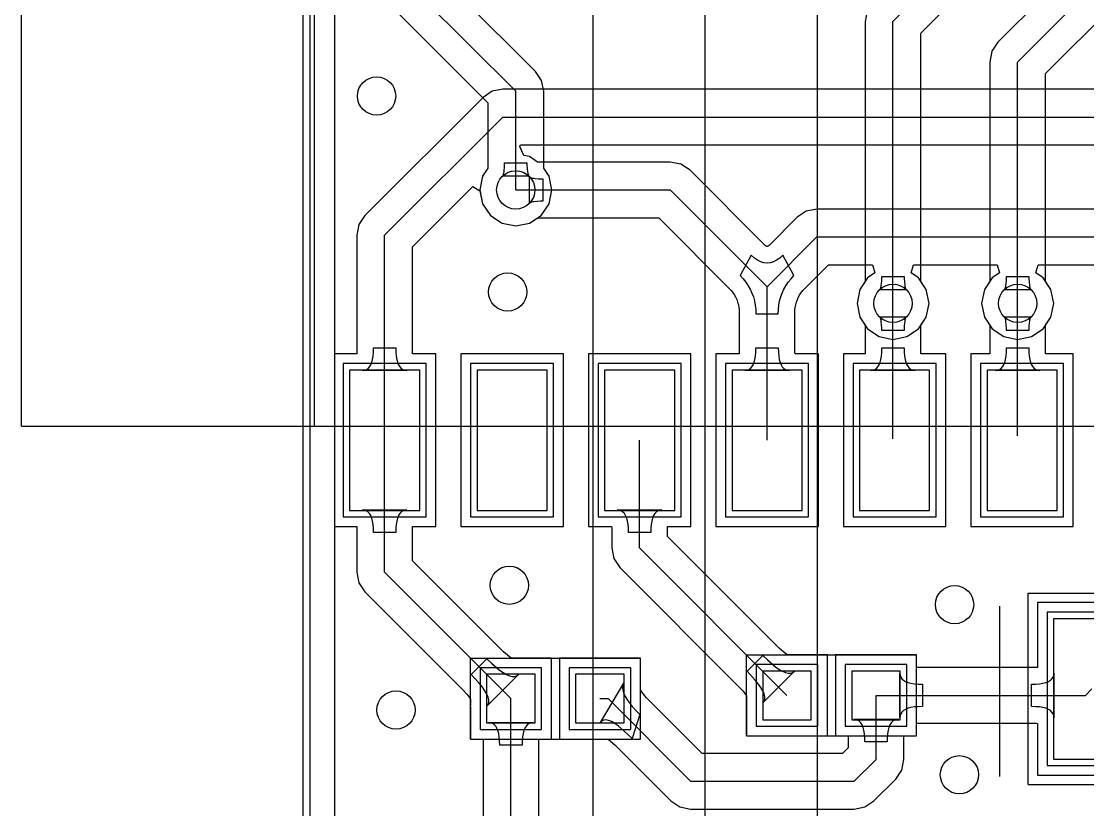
# Model space of a CAD drawing. Header units: millimetres. Extents: x 73 to 121, y 30 to 140.
# Drawn here: x 72.71 to 89.44, y 71.23 to 83.59 of the extents above; entities that cross this region are included whole.
import ezdxf

# ---------------------------------------------------------------- set-up
doc = ezdxf.new("R2010")
doc.units = ezdxf.units.MM
for name, color, linetype in [('BottomLayer', 5, 'Continuous'), ('BottomOverlay', 54, 'Continuous'), ('KeepOutLayer', 6, 'Continuous'), ('MultiLayer', 9, 'Continuous'), ('TopLayer', 1, 'Continuous'), ('TopOverlay', 2, 'Continuous'), ('TopPaste', 8, 'Continuous'), ('TopSolder', 216, 'Continuous')]:
    doc.layers.add(name, color=color, linetype=linetype)

# ---------------------------------------------------------------- blocks, each defined once
blk = doc.blocks.new('C3528_1')
at = {"layer": 'TopLayer'}
for p, q in [((-1.9, 1.1), (-1.9, -1.1)), ((-0.7, 1.1), (-1.9, 1.1)), ((-0.7, -1.1), (-0.7, 1.1)), ((0.7, 1.1), (0.7, -1.1)), ((1.9, 1.1), (0.7, 1.1)), ((1.9, -1.1), (1.9, 1.1)), ((-1.9, -1.1), (-0.7, -1.1)), ((0.7, -1.1), (1.9, -1.1))]:
    blk.add_line(p, q, dxfattribs=at)
at = {"layer": 'TopOverlay'}
for p, q in [((-2.3, 0), (-2.3, 1.5)), ((-2.3, 1.5), (2.3, 1.5)), ((2.3, -1.5), (2.3, 1.5)), ((-2.743, -1.372), (-2.743, 1.295)), ((-2.3, -1.5), (-2.3, 0)), ((-2.3, -1.5), (2.3, -1.5))]:
    blk.add_line(p, q, dxfattribs=at)
at = {"layer": 'TopPaste'}
for p, q in [((-1.9, 1.1), (-1.9, -1.1)), ((-0.7, 1.1), (-1.9, 1.1)), ((-0.7, -1.1), (-0.7, 1.1)), ((0.7, 1.1), (0.7, -1.1)), ((1.9, 1.1), (0.7, 1.1)), ((1.9, -1.1), (1.9, 1.1)), ((-1.9, -1.1), (-0.7, -1.1)), ((0.7, -1.1), (1.9, -1.1))]:
    blk.add_line(p, q, dxfattribs=at)
at = {"layer": 'TopSolder'}
for p, q in [((-2.002, 1.202), (-2.002, -1.202)), ((-0.598, 1.202), (-2.002, 1.202)), ((-0.598, -1.202), (-0.598, 1.202)), ((0.598, 1.202), (0.598, -1.202)), ((2.002, 1.202), (0.598, 1.202)), ((2.002, -1.202), (2.002, 1.202)), ((-2.002, -1.202), (-0.598, -1.202)), ((0.598, -1.202), (2.002, -1.202))]:
    blk.add_line(p, q, dxfattribs=at)
blk = doc.blocks.new('R0603_38')
at = {"layer": 'TopLayer'}
for p, q in [((-1.079, 0.381), (-1.079, -0.381)), ((-0.317, 0.381), (-1.079, 0.381)), ((-0.317, -0.381), (-0.317, 0.381)), ((0.317, 0.381), (0.317, -0.381)), ((1.079, 0.381), (0.317, 0.381)), ((1.079, -0.381), (1.079, 0.381)), ((-1.079, -0.381), (-0.317, -0.381)), ((0.317, -0.381), (1.079, -0.381))]:
    blk.add_line(p, q, dxfattribs=at)
at = {"layer": 'TopOverlay'}
for p, q in [((1.333, 0.635), (-1.333, 0.635)), ((-1.333, 0.635), (-1.333, -0.635)), ((1.333, 0.635), (1.333, -0.635)), ((1.333, -0.635), (-1.333, -0.635))]:
    blk.add_line(p, q, dxfattribs=at)
at = {"layer": 'TopPaste'}
for p, q in [((-1.079, 0.381), (-1.079, -0.381)), ((-0.317, 0.381), (-1.079, 0.381)), ((-0.317, -0.381), (-0.317, 0.381)), ((0.317, 0.381), (0.317, -0.381)), ((1.079, 0.381), (0.317, 0.381)), ((1.079, -0.381), (1.079, 0.381)), ((-1.079, -0.381), (-0.317, -0.381)), ((0.317, -0.381), (1.079, -0.381))]:
    blk.add_line(p, q, dxfattribs=at)
at = {"layer": 'TopSolder'}
for p, q in [((-1.181, 0.483), (-1.181, -0.483)), ((-0.216, 0.483), (-1.181, 0.483)), ((-0.216, -0.483), (-0.216, 0.483)), ((0.216, 0.483), (0.216, -0.483)), ((1.181, 0.483), (0.216, 0.483)), ((1.181, -0.483), (1.181, 0.483)), ((-1.181, -0.483), (-0.216, -0.483)), ((0.216, -0.483), (1.181, -0.483))]:
    blk.add_line(p, q, dxfattribs=at)
blk = doc.blocks.new('R0603_40')
at = {"layer": 'TopLayer'}
for p, q in [((-1.079, 0.381), (-1.079, -0.381)), ((-0.317, 0.381), (-1.079, 0.381)), ((-0.317, -0.381), (-0.317, 0.381)), ((0.317, 0.381), (0.317, -0.381)), ((1.079, 0.381), (0.317, 0.381)), ((1.079, -0.381), (1.079, 0.381)), ((-1.079, -0.381), (-0.317, -0.381)), ((0.317, -0.381), (1.079, -0.381))]:
    blk.add_line(p, q, dxfattribs=at)
at = {"layer": 'TopOverlay'}
for p, q in [((1.333, 0.635), (-1.333, 0.635)), ((-1.333, 0.635), (-1.333, -0.635)), ((1.333, 0.635), (1.333, -0.635)), ((1.333, -0.635), (-1.333, -0.635))]:
    blk.add_line(p, q, dxfattribs=at)
at = {"layer": 'TopPaste'}
for p, q in [((-1.079, 0.381), (-1.079, -0.381)), ((-0.317, 0.381), (-1.079, 0.381)), ((-0.317, -0.381), (-0.317, 0.381)), ((0.317, 0.381), (0.317, -0.381)), ((1.079, 0.381), (0.317, 0.381)), ((1.079, -0.381), (1.079, 0.381)), ((-1.079, -0.381), (-0.317, -0.381)), ((0.317, -0.381), (1.079, -0.381))]:
    blk.add_line(p, q, dxfattribs=at)
at = {"layer": 'TopSolder'}
for p, q in [((-1.181, 0.483), (-1.181, -0.483)), ((-0.216, 0.483), (-1.181, 0.483)), ((-0.216, -0.483), (-0.216, 0.483)), ((0.216, 0.483), (0.216, -0.483)), ((1.181, 0.483), (0.216, 0.483)), ((1.181, -0.483), (1.181, 0.483)), ((-1.181, -0.483), (-0.216, -0.483)), ((0.216, -0.483), (1.181, -0.483))]:
    blk.add_line(p, q, dxfattribs=at)
blk = doc.blocks.new('ESP_07_57')
at = {"layer": 'TopLayer'}
for p, q in [((-15.122, -0.502), (-17.322, -0.502)), ((-17.322, -0.502), (-17.322, -1.602)), ((-15.122, -1.602), (-15.122, -0.502)), ((-17.322, -1.602), (-15.122, -1.602)), ((-15.122, -2.502), (-17.322, -2.502)), ((-17.322, -2.502), (-17.322, -3.602)), ((-15.122, -3.602), (-15.122, -2.502)), ((-17.322, -3.602), (-15.122, -3.602)), ((-15.122, -4.502), (-17.322, -4.502)), ((-17.322, -4.502), (-17.322, -5.602)), ((-15.122, -5.602), (-15.122, -4.502)), ((-17.322, -5.602), (-15.122, -5.602)), ((-15.122, -6.502), (-17.322, -6.502)), ((-17.322, -6.502), (-17.322, -7.602)), ((-15.122, -7.602), (-15.122, -6.502)), ((-17.322, -7.602), (-15.122, -7.602)), ((-15.122, -8.502), (-17.322, -8.502)), ((-17.322, -8.502), (-17.322, -9.602)), ((-15.122, -9.602), (-15.122, -8.502)), ((-17.322, -9.602), (-15.122, -9.602)), ((-15.122, -10.502), (-17.322, -10.502)), ((-17.322, -10.502), (-17.322, -11.602)), ((-15.122, -11.602), (-15.122, -10.502)), ((-17.322, -11.602), (-15.122, -11.602))]:
    blk.add_line(p, q, dxfattribs=at)
at = {"layer": 'TopOverlay'}
for p, q in [((-16.003, 4.648), (-16.003, -16.552)), ((-16.003, 4.648), (-0.003, 4.648)), ((-16.003, 0.048), (-0.003, 0.048))]:
    blk.add_line(p, q, dxfattribs=at)
at = {"layer": 'TopPaste'}
for p, q in [((-15.122, -0.502), (-17.322, -0.502)), ((-17.322, -0.502), (-17.322, -1.602)), ((-15.122, -1.602), (-15.122, -0.502)), ((-17.322, -1.602), (-15.122, -1.602)), ((-15.122, -2.502), (-17.322, -2.502)), ((-17.322, -2.502), (-17.322, -3.602)), ((-15.122, -3.602), (-15.122, -2.502)), ((-17.322, -3.602), (-15.122, -3.602)), ((-15.122, -4.502), (-17.322, -4.502)), ((-17.322, -4.502), (-17.322, -5.602)), ((-15.122, -5.602), (-15.122, -4.502)), ((-17.322, -5.602), (-15.122, -5.602)), ((-15.122, -6.502), (-17.322, -6.502)), ((-17.322, -6.502), (-17.322, -7.602)), ((-15.122, -7.602), (-15.122, -6.502)), ((-17.322, -7.602), (-15.122, -7.602)), ((-15.122, -8.502), (-17.322, -8.502)), ((-17.322, -8.502), (-17.322, -9.602)), ((-15.122, -9.602), (-15.122, -8.502)), ((-17.322, -9.602), (-15.122, -9.602)), ((-15.122, -10.502), (-17.322, -10.502)), ((-17.322, -10.502), (-17.322, -11.602)), ((-15.122, -11.602), (-15.122, -10.502)), ((-17.322, -11.602), (-15.122, -11.602))]:
    blk.add_line(p, q, dxfattribs=at)
at = {"layer": 'TopSolder'}
for p, q in [((-15.02, -0.4), (-17.423, -0.4)), ((-17.423, -0.4), (-17.423, -1.703)), ((-15.02, -1.703), (-15.02, -0.4)), ((-17.423, -1.703), (-15.02, -1.703)), ((-15.02, -2.4), (-17.423, -2.4)), ((-17.423, -2.4), (-17.423, -3.703)), ((-15.02, -3.703), (-15.02, -2.4)), ((-17.423, -3.703), (-15.02, -3.703)), ((-15.02, -4.4), (-17.423, -4.4)), ((-17.423, -4.4), (-17.423, -5.703)), ((-15.02, -5.703), (-15.02, -4.4)), ((-17.423, -5.703), (-15.02, -5.703)), ((-15.02, -6.4), (-17.423, -6.4)), ((-17.423, -6.4), (-17.423, -7.703)), ((-15.02, -7.703), (-15.02, -6.4)), ((-17.423, -7.703), (-15.02, -7.703)), ((-15.02, -8.4), (-17.423, -8.4)), ((-17.423, -8.4), (-17.423, -9.703)), ((-15.02, -9.703), (-15.02, -8.4)), ((-17.423, -9.703), (-15.02, -9.703)), ((-15.02, -10.4), (-17.423, -10.4)), ((-17.423, -10.4), (-17.423, -11.703)), ((-15.02, -11.703), (-15.02, -10.4)), ((-17.423, -11.703), (-15.02, -11.703))]:
    blk.add_line(p, q, dxfattribs=at)
blk = doc.blocks.new('18650____________B_71')
at = {"layer": 'BottomOverlay'}
blk.add_line((76.531, 2.01), (-0.469, 2.01), dxfattribs=at)

msp = doc.modelspace()

# ---------------------------------------------------------------- linework, layer by layer
at = {"layer": 'BottomLayer'}
for p, q in [((77.63, 30.335), (77.63, 136.308)), ((86.385, 83.591), (103.734, 100.94)), ((86.823, 83.41), (103.915, 100.502)), ((104.085, 99.318), (88.032, 83.266)), ((88.341, 82.956), (104.394, 99.009)), ((88.779, 82.775), (104.575, 98.572)), ((80.776, 82.808), (78.796, 84.789)), ((83.439, 59.639), (83.439, 84.658)), ((85.201, 59.639), (85.201, 84.658)), ((78.359, 84.607), (80.467, 82.499)), ((78.05, 84.298), (80.03, 82.318)), ((81.677, 83.928), (81.677, 60.369)), ((85.981, 83.759), (85.948, 83.591)), ((85.948, 83.591), (85.948, 79.516)), ((86.385, 79.172), (86.385, 83.591)), ((86.823, 79.533), (86.823, 83.41)), ((88.032, 83.266), (87.937, 83.124)), ((87.937, 83.124), (87.904, 82.956)), ((87.904, 82.956), (87.904, 79.516)), ((88.341, 79.172), (88.341, 82.956)), ((80.871, 82.667), (80.776, 82.808)), ((80.905, 82.499), (80.871, 82.667)), ((88.779, 79.533), (88.779, 82.775)), ((80.467, 80.95), (80.467, 82.499)), ((80.905, 81.311), (80.905, 82.499)), ((80.03, 82.318), (80.03, 81.294)), ((80.287, 81.256), (80.291, 81.309)), ((80.291, 81.309), (80.292, 81.373)), ((80.292, 81.373), (80.642, 81.373)), ((80.642, 81.373), (80.643, 81.34)), ((80.643, 81.34), (80.651, 81.234)), ((80.906, 81.29), (80.905, 81.311)), ((79.945, 81.166), (79.902, 80.95)), ((80.03, 81.292), (79.945, 81.166)), ((80.03, 81.294), (80.03, 81.292)), ((80.257, 81.164), (80.264, 81.172)), ((80.677, 81.164), (80.257, 81.164)), ((80.264, 81.172), (80.27, 81.183)), ((80.27, 81.183), (80.275, 81.197)), ((80.275, 81.197), (80.28, 81.214)), ((80.28, 81.214), (80.283, 81.234)), ((80.283, 81.234), (80.287, 81.256)), ((80.651, 81.234), (80.655, 81.214)), ((80.655, 81.214), (80.659, 81.197)), ((80.659, 81.197), (80.665, 81.183)), ((80.665, 81.183), (80.671, 81.172)), ((80.671, 81.172), (80.677, 81.164)), ((80.989, 81.166), (80.906, 81.29)), ((81.032, 80.95), (80.989, 81.166)), ((79.902, 80.95), (79.945, 80.734)), ((80.989, 80.734), (81.032, 80.95)), ((79.945, 80.734), (80.068, 80.55)), ((80.867, 80.55), (80.989, 80.734)), ((80.068, 80.55), (80.251, 80.428)), ((80.683, 80.428), (80.867, 80.55)), ((80.251, 80.428), (80.467, 80.385)), ((80.467, 80.385), (80.683, 80.428)), ((85.948, 79.514), (85.864, 79.388)), ((85.948, 79.516), (85.948, 79.514)), ((86.202, 79.456), (86.205, 79.478)), ((86.205, 79.478), (86.209, 79.531)), ((86.209, 79.531), (86.21, 79.595)), ((86.21, 79.595), (86.56, 79.595)), ((86.56, 79.595), (86.561, 79.562)), ((86.561, 79.562), (86.569, 79.456)), ((86.824, 79.512), (86.823, 79.533)), ((86.907, 79.388), (86.824, 79.512)), ((87.904, 79.514), (87.819, 79.388)), ((87.904, 79.516), (87.904, 79.514)), ((88.157, 79.456), (88.161, 79.478)), ((88.161, 79.478), (88.165, 79.531)), ((88.165, 79.531), (88.166, 79.595)), ((88.166, 79.595), (88.516, 79.595)), ((88.516, 79.595), (88.517, 79.562)), ((88.517, 79.562), (88.525, 79.456)), ((88.78, 79.512), (88.779, 79.533)), ((88.863, 79.388), (88.78, 79.512)), ((85.864, 79.388), (85.821, 79.172)), ((86.175, 79.386), (86.182, 79.394)), ((86.595, 79.386), (86.175, 79.386)), ((86.182, 79.394), (86.188, 79.405)), ((86.188, 79.405), (86.193, 79.419)), ((86.193, 79.419), (86.198, 79.436)), ((86.198, 79.436), (86.202, 79.456)), ((86.569, 79.456), (86.573, 79.436)), ((86.573, 79.436), (86.578, 79.419)), ((86.578, 79.419), (86.583, 79.405)), ((86.583, 79.405), (86.589, 79.394)), ((86.589, 79.394), (86.595, 79.386)), ((86.95, 79.172), (86.907, 79.388)), ((87.819, 79.388), (87.776, 79.172)), ((88.131, 79.386), (88.138, 79.394)), ((88.551, 79.386), (88.131, 79.386)), ((88.138, 79.394), (88.144, 79.405)), ((88.144, 79.405), (88.149, 79.419)), ((88.149, 79.419), (88.154, 79.436)), ((88.154, 79.436), (88.157, 79.456)), ((88.525, 79.456), (88.529, 79.436)), ((88.529, 79.436), (88.533, 79.419)), ((88.533, 79.419), (88.539, 79.405)), ((88.539, 79.405), (88.545, 79.394)), ((88.545, 79.394), (88.551, 79.386)), ((88.906, 79.172), (88.863, 79.388)), ((85.821, 79.172), (85.864, 78.956)), ((86.907, 78.956), (86.95, 79.172)), ((87.776, 79.172), (87.819, 78.956)), ((88.863, 78.956), (88.906, 79.172)), ((85.864, 78.956), (85.986, 78.772)), ((86.785, 78.772), (86.907, 78.956)), ((87.819, 78.956), (87.942, 78.772)), ((88.741, 78.772), (88.863, 78.956)), ((85.986, 78.772), (86.169, 78.65)), ((86.169, 78.65), (86.385, 78.607)), ((86.385, 78.607), (86.602, 78.65)), ((86.602, 78.65), (86.785, 78.772)), ((87.942, 78.772), (88.125, 78.65)), ((88.125, 78.65), (88.341, 78.607)), ((88.341, 78.607), (88.557, 78.65)), ((88.557, 78.65), (88.741, 78.772))]:
    msp.add_line(p, q, dxfattribs=at)
for centre in [(78.283, 82.423), (80.467, 80.95), (80.34, 79.35), (86.385, 79.172), (88.341, 79.172), (80.366, 74.752), (87.351, 74.447), (78.588, 72.796), (87.427, 71.78)]:
    msp.add_circle(centre, 0.3, dxfattribs=at)
at = {"layer": 'KeepOutLayer'}
msp.add_line((77.241, 29.947), (77.241, 137.437), dxfattribs=at)
at = {"layer": 'MultiLayer'}
for centre in [(78.283, 82.423), (80.467, 80.95), (80.34, 79.35), (86.385, 79.172), (88.341, 79.172), (80.366, 74.752), (87.351, 74.447), (78.588, 72.796), (87.427, 71.78)]:
    msp.add_circle(centre, 0.3, dxfattribs=at)
at = {"layer": 'TopLayer'}
for p, q in [((77.63, 78.38), (77.63, 92.067)), ((80.097, 82.497), (79.955, 82.402)), ((80.264, 82.53), (80.097, 82.497)), ((94.838, 82.53), (80.264, 82.53)), ((79.955, 82.402), (78.101, 80.548)), ((78.41, 80.239), (80.264, 82.093)), ((80.264, 82.093), (95.491, 82.093)), ((80.529, 81.632), (80.543, 81.655)), ((80.543, 81.655), (94.838, 81.655)), ((80.595, 81.489), (80.529, 81.632)), ((80.683, 81.472), (80.595, 81.489)), ((80.81, 81.387), (80.683, 81.472)), ((80.811, 81.387), (80.81, 81.387)), ((82.891, 81.387), (80.811, 81.387)), ((83.059, 81.354), (82.891, 81.387)), ((83.201, 81.259), (83.059, 81.354)), ((80.681, 80.74), (80.681, 81.16)), ((80.681, 81.16), (80.69, 81.153)), ((80.69, 81.153), (80.701, 81.147)), ((80.701, 81.147), (80.715, 81.142)), ((80.715, 81.142), (80.731, 81.137)), ((84.379, 80.081), (83.201, 81.259)), ((78.847, 80.057), (79.793, 81.004)), ((79.793, 81.004), (79.905, 80.936)), ((80.731, 81.137), (80.751, 81.134)), ((80.751, 81.134), (80.773, 81.13)), ((80.773, 81.13), (80.826, 81.126)), ((80.826, 81.126), (80.891, 81.125)), ((80.891, 81.125), (80.891, 80.775)), ((79.905, 80.936), (79.945, 80.734)), ((80.467, 80.95), (82.891, 80.95)), ((82.891, 80.95), (84.41, 79.431)), ((79.945, 80.734), (80.068, 80.55)), ((80.69, 80.746), (80.681, 80.74)), ((80.701, 80.752), (80.69, 80.746)), ((80.715, 80.758), (80.701, 80.752)), ((80.731, 80.762), (80.715, 80.758)), ((80.751, 80.766), (80.731, 80.762)), ((80.857, 80.774), (80.751, 80.766)), ((80.891, 80.775), (80.857, 80.774)), ((85.192, 80.651), (85.024, 80.617)), ((94.838, 80.651), (85.192, 80.651)), ((78.101, 80.548), (78.006, 80.406)), ((80.068, 80.55), (80.251, 80.428)), ((80.683, 80.428), (80.807, 80.511)), ((80.807, 80.511), (80.829, 80.512)), ((80.829, 80.512), (82.71, 80.512)), ((82.71, 80.512), (83.846, 79.376)), ((84.882, 80.522), (84.441, 80.081)), ((85.024, 80.617), (84.882, 80.522)), ((78.006, 80.406), (77.972, 80.239)), ((80.251, 80.428), (80.467, 80.385)), ((80.467, 80.385), (80.683, 80.428)), ((77.972, 80.239), (77.972, 78.398)), ((78.41, 77.026), (78.41, 80.239)), ((84.41, 79.431), (85.192, 80.213)), ((85.192, 80.213), (95.491, 80.213)), ((78.847, 78.398), (78.847, 80.057)), ((84.394, 80.07), (84.379, 80.081)), ((84.407, 80.064), (84.394, 80.07)), ((84.41, 80.063), (84.407, 80.064)), ((84.413, 80.064), (84.41, 80.063)), ((84.425, 80.07), (84.413, 80.064)), ((84.441, 80.081), (84.425, 80.07)), ((84.162, 79.926), (83.987, 79.606)), ((84.212, 79.882), (84.162, 79.926)), ((84.261, 79.847), (84.212, 79.882)), ((84.311, 79.822), (84.261, 79.847)), ((84.36, 79.808), (84.311, 79.822)), ((84.41, 79.803), (84.36, 79.808)), ((84.459, 79.808), (84.41, 79.803)), ((84.509, 79.822), (84.459, 79.808)), ((84.558, 79.847), (84.509, 79.822)), ((84.608, 79.882), (84.558, 79.847)), ((84.657, 79.926), (84.608, 79.882)), ((84.832, 79.606), (84.657, 79.926)), ((84.973, 79.376), (85.373, 79.776)), ((85.373, 79.776), (86.064, 79.776)), ((86.102, 79.649), (85.986, 79.571)), ((86.064, 79.776), (86.102, 79.649)), ((86.669, 79.649), (86.707, 79.776)), ((86.785, 79.571), (86.669, 79.649)), ((86.707, 79.776), (88.019, 79.776)), ((88.058, 79.649), (87.942, 79.571)), ((88.019, 79.776), (88.058, 79.649)), ((88.624, 79.649), (88.663, 79.776)), ((88.741, 79.571), (88.624, 79.649)), ((88.663, 79.776), (90.077, 79.776)), ((83.987, 79.606), (84.034, 79.556)), ((84.034, 79.556), (84.076, 79.503)), ((84.076, 79.503), (84.114, 79.449)), ((84.706, 79.449), (84.743, 79.503)), ((84.743, 79.503), (84.785, 79.556)), ((84.785, 79.556), (84.832, 79.606)), ((85.986, 79.571), (85.864, 79.388)), ((86.907, 79.388), (86.785, 79.571)), ((87.942, 79.571), (87.819, 79.388)), ((88.863, 79.388), (88.741, 79.571)), ((83.846, 79.376), (83.868, 79.349)), ((83.868, 79.349), (83.893, 79.312)), ((83.893, 79.312), (83.915, 79.273)), ((84.114, 79.449), (84.146, 79.392)), ((84.146, 79.392), (84.173, 79.333)), ((84.173, 79.333), (84.195, 79.273)), ((84.41, 77.026), (84.41, 79.431)), ((84.624, 79.273), (84.647, 79.333)), ((84.647, 79.333), (84.674, 79.392)), ((84.674, 79.392), (84.706, 79.449)), ((84.904, 79.273), (84.926, 79.312)), ((84.926, 79.312), (84.952, 79.349)), ((84.952, 79.349), (84.973, 79.376)), ((85.864, 79.388), (85.821, 79.172)), ((86.95, 79.172), (86.907, 79.388)), ((87.819, 79.388), (87.776, 79.172)), ((88.906, 79.172), (88.863, 79.388)), ((83.915, 79.273), (83.933, 79.234)), ((83.933, 79.234), (83.948, 79.193)), ((83.948, 79.193), (83.96, 79.151)), ((83.96, 79.151), (83.969, 79.106)), ((84.195, 79.273), (84.213, 79.21)), ((84.213, 79.21), (84.225, 79.145)), ((84.225, 79.145), (84.232, 79.078)), ((84.587, 79.078), (84.595, 79.145)), ((84.595, 79.145), (84.607, 79.21)), ((84.607, 79.21), (84.624, 79.273)), ((84.851, 79.106), (84.86, 79.151)), ((84.86, 79.151), (84.871, 79.193)), ((84.871, 79.193), (84.886, 79.234)), ((84.886, 79.234), (84.904, 79.273)), ((85.821, 79.172), (85.864, 78.956)), ((86.385, 77.05), (86.385, 79.172)), ((86.907, 78.956), (86.95, 79.172)), ((87.776, 79.172), (87.819, 78.956)), ((88.341, 77.095), (88.341, 79.172)), ((88.863, 78.956), (88.906, 79.172)), ((83.969, 79.106), (83.972, 79.072)), ((83.972, 79.072), (83.972, 78.398)), ((84.232, 79.078), (84.235, 79.009)), ((84.235, 79.009), (84.585, 79.009)), ((84.585, 79.009), (84.587, 79.078)), ((84.847, 79.072), (84.851, 79.106)), ((84.847, 78.398), (84.847, 79.072)), ((85.864, 78.956), (85.946, 78.832)), ((85.946, 78.832), (85.948, 78.81)), ((85.948, 78.81), (85.948, 78.398)), ((86.182, 78.949), (86.175, 78.958)), ((86.175, 78.958), (86.595, 78.958)), ((86.188, 78.938), (86.182, 78.949)), ((86.193, 78.924), (86.188, 78.938)), ((86.198, 78.908), (86.193, 78.924)), ((86.202, 78.888), (86.198, 78.908)), ((86.21, 78.782), (86.202, 78.888)), ((86.562, 78.813), (86.56, 78.748)), ((86.566, 78.866), (86.562, 78.813)), ((86.569, 78.888), (86.566, 78.866)), ((86.573, 78.908), (86.569, 78.888)), ((86.578, 78.924), (86.573, 78.908)), ((86.583, 78.938), (86.578, 78.924)), ((86.589, 78.949), (86.583, 78.938)), ((86.595, 78.958), (86.589, 78.949)), ((86.823, 78.829), (86.907, 78.956)), ((86.823, 78.828), (86.823, 78.829)), ((86.823, 78.398), (86.823, 78.828)), ((87.819, 78.956), (87.902, 78.832)), ((87.902, 78.832), (87.904, 78.81)), ((87.904, 78.81), (87.904, 78.398)), ((88.138, 78.949), (88.131, 78.958)), ((88.131, 78.958), (88.551, 78.958)), ((88.144, 78.938), (88.138, 78.949)), ((88.149, 78.924), (88.144, 78.938)), ((88.154, 78.908), (88.149, 78.924)), ((88.157, 78.888), (88.154, 78.908)), ((88.166, 78.782), (88.157, 78.888)), ((88.518, 78.813), (88.516, 78.748)), ((88.522, 78.866), (88.518, 78.813)), ((88.525, 78.888), (88.522, 78.866)), ((88.529, 78.908), (88.525, 78.888)), ((88.533, 78.924), (88.529, 78.908)), ((88.539, 78.938), (88.533, 78.924)), ((88.545, 78.949), (88.539, 78.938)), ((88.551, 78.958), (88.545, 78.949)), ((88.779, 78.829), (88.863, 78.956)), ((88.779, 78.828), (88.779, 78.829)), ((88.779, 78.398), (88.779, 78.828)), ((86.21, 78.748), (86.21, 78.782)), ((86.56, 78.748), (86.21, 78.748)), ((88.166, 78.748), (88.166, 78.782)), ((88.516, 78.748), (88.166, 78.748)), ((78.233, 78.406), (78.235, 78.473)), ((78.235, 78.473), (78.585, 78.473)), ((78.585, 78.473), (78.587, 78.406)), ((84.233, 78.406), (84.235, 78.473)), ((84.235, 78.473), (84.585, 78.473)), ((84.585, 78.473), (84.587, 78.406)), ((86.209, 78.406), (86.21, 78.473)), ((86.21, 78.473), (86.56, 78.473)), ((86.56, 78.473), (86.562, 78.406)), ((88.164, 78.406), (88.166, 78.473)), ((88.166, 78.473), (88.516, 78.473)), ((88.516, 78.473), (88.518, 78.406)), ((77.971, 78.38), (77.63, 78.38)), ((77.972, 78.398), (77.971, 78.38)), ((78.219, 78.293), (78.228, 78.346)), ((78.228, 78.346), (78.233, 78.406)), ((78.587, 78.406), (78.592, 78.346)), ((78.592, 78.346), (78.601, 78.293)), ((78.849, 78.38), (78.847, 78.398)), ((79.214, 78.38), (78.849, 78.38)), ((79.214, 75.672), (79.214, 78.38)), ((81.214, 78.38), (79.606, 78.38)), ((79.606, 78.38), (79.606, 75.672)), ((81.214, 75.672), (81.214, 78.38)), ((83.214, 78.38), (81.606, 78.38)), ((81.606, 78.38), (81.606, 75.672)), ((83.214, 75.672), (83.214, 78.38)), ((83.971, 78.38), (83.606, 78.38)), ((83.606, 78.38), (83.606, 75.672)), ((83.972, 78.398), (83.971, 78.38)), ((84.219, 78.293), (84.228, 78.346)), ((84.228, 78.346), (84.233, 78.406)), ((84.587, 78.406), (84.592, 78.346)), ((84.592, 78.346), (84.601, 78.293)), ((84.849, 78.38), (84.847, 78.398)), ((85.214, 78.38), (84.849, 78.38)), ((85.214, 75.672), (85.214, 78.38)), ((85.946, 78.38), (85.606, 78.38)), ((85.606, 78.38), (85.606, 75.672)), ((85.948, 78.398), (85.946, 78.38)), ((86.195, 78.293), (86.203, 78.346)), ((86.203, 78.346), (86.209, 78.406)), ((86.562, 78.406), (86.567, 78.346)), ((86.567, 78.346), (86.576, 78.293)), ((86.824, 78.38), (86.823, 78.398)), ((87.214, 78.38), (86.824, 78.38)), ((87.214, 75.672), (87.214, 78.38)), ((87.902, 78.38), (87.606, 78.38)), ((87.606, 78.38), (87.606, 75.672)), ((87.904, 78.398), (87.902, 78.38)), ((88.15, 78.293), (88.159, 78.346)), ((88.159, 78.346), (88.164, 78.406)), ((88.518, 78.406), (88.523, 78.346)), ((88.523, 78.346), (88.532, 78.293)), ((88.78, 78.38), (88.779, 78.398)), ((89.214, 78.38), (88.78, 78.38)), ((89.214, 75.672), (89.214, 78.38)), ((78.093, 78.123), (78.123, 78.134)), ((78.123, 78.134), (78.149, 78.152)), ((78.149, 78.152), (78.172, 78.176)), ((78.172, 78.176), (78.191, 78.208)), ((78.191, 78.208), (78.207, 78.247)), ((78.207, 78.247), (78.219, 78.293)), ((78.601, 78.293), (78.613, 78.247)), ((78.613, 78.247), (78.629, 78.208)), ((78.629, 78.208), (78.648, 78.176)), ((78.648, 78.176), (78.671, 78.152)), ((78.671, 78.152), (78.697, 78.134)), ((78.697, 78.134), (78.727, 78.123)), ((84.093, 78.123), (84.123, 78.134)), ((84.123, 78.134), (84.149, 78.152)), ((84.149, 78.152), (84.172, 78.176)), ((84.172, 78.176), (84.191, 78.208)), ((84.191, 78.208), (84.207, 78.247)), ((84.207, 78.247), (84.219, 78.293)), ((84.601, 78.293), (84.613, 78.247)), ((84.613, 78.247), (84.629, 78.208)), ((84.629, 78.208), (84.648, 78.176)), ((84.648, 78.176), (84.671, 78.152)), ((84.671, 78.152), (84.697, 78.134)), ((84.697, 78.134), (84.727, 78.123)), ((86.069, 78.123), (86.098, 78.134)), ((86.098, 78.134), (86.125, 78.152)), ((86.125, 78.152), (86.147, 78.176)), ((86.147, 78.176), (86.167, 78.208)), ((86.167, 78.208), (86.182, 78.247)), ((86.182, 78.247), (86.195, 78.293)), ((86.576, 78.293), (86.588, 78.247)), ((86.588, 78.247), (86.604, 78.208)), ((86.604, 78.208), (86.623, 78.176)), ((86.623, 78.176), (86.646, 78.152)), ((86.646, 78.152), (86.672, 78.134)), ((86.672, 78.134), (86.702, 78.123)), ((88.024, 78.123), (88.054, 78.134)), ((88.054, 78.134), (88.08, 78.152)), ((88.08, 78.152), (88.103, 78.176)), ((88.103, 78.176), (88.122, 78.208)), ((88.122, 78.208), (88.138, 78.247)), ((88.138, 78.247), (88.15, 78.293)), ((88.532, 78.293), (88.544, 78.247)), ((88.544, 78.247), (88.56, 78.208)), ((88.56, 78.208), (88.579, 78.176)), ((88.579, 78.176), (88.602, 78.152)), ((88.602, 78.152), (88.628, 78.134)), ((88.628, 78.134), (88.658, 78.123)), ((78.06, 78.12), (78.093, 78.123)), ((78.76, 78.12), (78.06, 78.12)), ((78.727, 78.123), (78.76, 78.12)), ((84.06, 78.12), (84.093, 78.123)), ((84.76, 78.12), (84.06, 78.12)), ((84.727, 78.123), (84.76, 78.12)), ((86.035, 78.12), (86.069, 78.123)), ((86.735, 78.12), (86.035, 78.12)), ((86.702, 78.123), (86.735, 78.12)), ((87.991, 78.12), (88.024, 78.123)), ((88.691, 78.12), (87.991, 78.12)), ((88.658, 78.123), (88.691, 78.12)), ((78.41, 74.955), (78.41, 77.026)), ((82.41, 75.337), (82.41, 77.026)), ((78.093, 75.929), (78.06, 75.932)), ((78.06, 75.932), (78.76, 75.932)), ((78.123, 75.918), (78.093, 75.929)), ((78.149, 75.9), (78.123, 75.918)), ((78.172, 75.876), (78.149, 75.9)), ((78.191, 75.844), (78.172, 75.876)), ((78.207, 75.805), (78.191, 75.844)), ((78.219, 75.759), (78.207, 75.805)), ((78.613, 75.805), (78.601, 75.759)), ((78.629, 75.844), (78.613, 75.805)), ((78.648, 75.876), (78.629, 75.844)), ((78.671, 75.9), (78.648, 75.876)), ((78.697, 75.918), (78.671, 75.9)), ((78.727, 75.929), (78.697, 75.918)), ((78.76, 75.932), (78.727, 75.929)), ((82.093, 75.929), (82.06, 75.932)), ((82.06, 75.932), (82.76, 75.932)), ((82.123, 75.918), (82.093, 75.929)), ((82.149, 75.9), (82.123, 75.918)), ((82.172, 75.876), (82.149, 75.9)), ((82.191, 75.844), (82.172, 75.876)), ((82.207, 75.805), (82.191, 75.844)), ((82.219, 75.759), (82.207, 75.805)), ((82.613, 75.805), (82.601, 75.759)), ((82.629, 75.844), (82.613, 75.805)), ((82.648, 75.876), (82.629, 75.844)), ((82.671, 75.9), (82.648, 75.876)), ((82.697, 75.918), (82.671, 75.9)), ((82.727, 75.929), (82.697, 75.918)), ((82.76, 75.932), (82.727, 75.929)), ((77.63, 68.384), (77.63, 75.672)), ((77.63, 75.672), (77.971, 75.672)), ((77.971, 75.672), (77.972, 75.654)), ((77.972, 75.654), (77.972, 74.955)), ((78.228, 75.706), (78.219, 75.759)), ((78.233, 75.646), (78.228, 75.706)), ((78.235, 75.579), (78.233, 75.646)), ((78.587, 75.646), (78.585, 75.579)), ((78.592, 75.706), (78.587, 75.646)), ((78.601, 75.759), (78.592, 75.706)), ((78.847, 75.654), (78.849, 75.672)), ((78.847, 75.137), (78.847, 75.654)), ((78.849, 75.672), (79.214, 75.672)), ((79.606, 75.672), (81.214, 75.672)), ((81.606, 75.672), (81.971, 75.672)), ((81.971, 75.672), (81.972, 75.654)), ((81.972, 75.654), (81.972, 75.337)), ((82.228, 75.706), (82.219, 75.759)), ((82.233, 75.646), (82.228, 75.706)), ((82.235, 75.579), (82.233, 75.646)), ((82.587, 75.646), (82.585, 75.579)), ((82.592, 75.706), (82.587, 75.646)), ((82.601, 75.759), (82.592, 75.706)), ((82.847, 75.654), (82.849, 75.672)), ((82.847, 75.518), (82.847, 75.654)), ((82.849, 75.672), (83.214, 75.672)), ((83.606, 75.672), (85.214, 75.672)), ((85.606, 75.672), (87.214, 75.672)), ((87.606, 75.672), (89.214, 75.672)), ((78.585, 75.579), (78.235, 75.579)), ((82.585, 75.579), (82.235, 75.579)), ((84.606, 73.759), (82.847, 75.518)), ((81.972, 75.337), (82.006, 75.17)), ((82.41, 75.337), (84.722, 73.025)), ((80.276, 73.708), (78.847, 75.137)), ((82.006, 75.17), (82.101, 75.028)), ((77.972, 74.955), (78.006, 74.788)), ((78.41, 74.955), (80.391, 72.974)), ((82.101, 75.028), (83.973, 73.155)), ((78.006, 74.788), (78.101, 74.646)), ((78.101, 74.646), (79.642, 73.105)), ((89.64, 74.481), (88.651, 74.481)), ((88.651, 74.481), (88.651, 73.464)), ((80.371, 73.627), (80.276, 73.708)), ((80.397, 73.609), (80.371, 73.627)), ((80.508, 73.611), (80.498, 73.609)), ((80.518, 73.609), (80.508, 73.611)), ((84.096, 73.403), (84.344, 73.65)), ((84.344, 73.65), (84.416, 73.581)), ((84.702, 73.678), (84.606, 73.759)), ((84.728, 73.66), (84.702, 73.678)), ((84.829, 73.66), (84.728, 73.66)), ((84.839, 73.662), (84.829, 73.66)), ((84.848, 73.66), (84.839, 73.662)), ((85.357, 73.66), (84.848, 73.66)), ((85.357, 72.39), (85.357, 73.66)), ((86.754, 73.66), (85.484, 73.66)), ((85.484, 73.66), (85.484, 72.39)), ((86.754, 73.464), (86.754, 73.66)), ((79.766, 73.352), (80.013, 73.6)), ((80.013, 73.6), (80.085, 73.53)), ((80.085, 73.53), (80.214, 73.421)), ((80.498, 73.609), (80.397, 73.609)), ((81.026, 73.609), (80.518, 73.609)), ((81.026, 72.339), (81.026, 73.609)), ((82.423, 73.609), (81.153, 73.609)), ((81.153, 73.609), (81.153, 72.339)), ((82.423, 73.115), (82.423, 73.609)), ((84.416, 73.581), (84.544, 73.472)), ((84.544, 73.472), (84.601, 73.433)), ((86.772, 73.462), (86.754, 73.464)), ((88.633, 73.462), (86.772, 73.462)), ((88.651, 73.464), (88.633, 73.462)), ((79.894, 73.214), (79.766, 73.352)), ((80.508, 73.352), (80.013, 72.857)), ((80.214, 73.421), (80.27, 73.382)), ((80.27, 73.382), (80.322, 73.352)), ((80.322, 73.352), (80.369, 73.332)), ((80.369, 73.332), (80.412, 73.322)), ((80.412, 73.322), (80.449, 73.322)), ((80.449, 73.322), (80.481, 73.332)), ((80.481, 73.332), (80.508, 73.352)), ((84.225, 73.264), (84.096, 73.403)), ((84.839, 73.403), (84.344, 72.908)), ((84.601, 73.433), (84.653, 73.403)), ((84.653, 73.403), (84.7, 73.383)), ((84.7, 73.383), (84.742, 73.373)), ((84.742, 73.373), (84.779, 73.373)), ((84.779, 73.373), (84.812, 73.383)), ((84.812, 73.383), (84.839, 73.403)), ((86.494, 72.675), (86.494, 73.375)), ((86.494, 73.375), (86.497, 73.342)), ((86.497, 73.342), (86.508, 73.312)), ((86.508, 73.312), (86.525, 73.286)), ((86.525, 73.286), (86.55, 73.263)), ((88.855, 73.263), (88.879, 73.286)), ((88.879, 73.286), (88.897, 73.312)), ((88.897, 73.312), (88.908, 73.342)), ((88.908, 73.342), (88.911, 73.375)), ((88.911, 73.375), (88.911, 72.675)), ((79.944, 73.152), (79.894, 73.214)), ((79.983, 73.095), (79.944, 73.152)), ((81.798, 72.599), (82.163, 73.218)), ((82.149, 73.186), (82.144, 73.149)), ((82.144, 73.149), (82.147, 73.109)), ((82.147, 73.109), (82.159, 73.065)), ((82.163, 73.218), (82.149, 73.186)), ((82.429, 73.104), (82.423, 73.115)), ((83.973, 73.155), (84.029, 73.095)), ((84.274, 73.202), (84.225, 73.264)), ((84.314, 73.146), (84.274, 73.202)), ((84.344, 73.094), (84.314, 73.146)), ((86.55, 73.263), (86.582, 73.244)), ((86.582, 73.244), (86.621, 73.228)), ((86.621, 73.228), (86.667, 73.216)), ((86.667, 73.216), (86.72, 73.207)), ((86.72, 73.207), (86.78, 73.202)), ((86.78, 73.202), (86.847, 73.2)), ((86.847, 73.2), (86.847, 72.85)), ((88.558, 73.2), (88.625, 73.202)), ((88.558, 72.85), (88.558, 73.2)), ((88.625, 73.202), (88.685, 73.207)), ((88.685, 73.207), (88.738, 73.216)), ((88.738, 73.216), (88.784, 73.228)), ((88.784, 73.228), (88.823, 73.244)), ((88.823, 73.244), (88.855, 73.263)), ((89.403, 73.025), (89.505, 73.127)), ((79.642, 73.105), (79.698, 73.044)), ((79.698, 73.044), (79.736, 72.997)), ((79.736, 72.997), (79.756, 72.968)), ((79.756, 72.968), (79.756, 72.867)), ((80.013, 73.043), (79.983, 73.095)), ((80.033, 72.996), (80.013, 73.043)), ((80.043, 72.954), (80.033, 72.996)), ((80.043, 72.917), (80.043, 72.954)), ((80.391, 70.358), (80.391, 72.974)), ((81.788, 72.974), (81.915, 72.974)), ((81.915, 72.974), (83.21, 71.679)), ((82.159, 73.065), (82.18, 73.018)), ((82.18, 73.018), (82.21, 72.966)), ((82.21, 72.966), (82.248, 72.911)), ((82.456, 73.065), (82.429, 73.104)), ((82.493, 73.019), (82.456, 73.065)), ((82.52, 72.988), (82.493, 73.019)), ((83.392, 72.116), (82.52, 72.988)), ((84.029, 73.095), (84.067, 73.047)), ((84.067, 73.047), (84.087, 73.019)), ((84.087, 73.019), (84.087, 72.918)), ((84.364, 73.047), (84.344, 73.094)), ((84.373, 73.004), (84.364, 73.047)), ((84.364, 72.935), (84.373, 72.967)), ((84.373, 72.967), (84.373, 73.004)), ((86.119, 72.022), (86.119, 73.025)), ((86.119, 73.025), (89.403, 73.025)), ((79.756, 72.867), (79.754, 72.857)), ((79.754, 72.857), (79.756, 72.847)), ((79.756, 72.847), (79.756, 72.339)), ((80.013, 72.857), (80.033, 72.884)), ((80.033, 72.884), (80.043, 72.917)), ((82.248, 72.911), (82.294, 72.852)), ((82.294, 72.852), (82.35, 72.79)), ((82.35, 72.79), (82.413, 72.723)), ((84.087, 72.918), (84.085, 72.908)), ((84.085, 72.908), (84.087, 72.898)), ((84.087, 72.898), (84.087, 72.39)), ((84.344, 72.908), (84.364, 72.935)), ((86.55, 72.787), (86.525, 72.764)), ((86.582, 72.806), (86.55, 72.787)), ((86.621, 72.822), (86.582, 72.806)), ((86.667, 72.834), (86.621, 72.822)), ((86.72, 72.843), (86.667, 72.834)), ((86.78, 72.848), (86.72, 72.843)), ((86.847, 72.85), (86.78, 72.848)), ((88.625, 72.848), (88.558, 72.85)), ((88.685, 72.843), (88.625, 72.848)), ((88.738, 72.834), (88.685, 72.843)), ((88.784, 72.822), (88.738, 72.834)), ((88.823, 72.806), (88.784, 72.822)), ((88.855, 72.787), (88.823, 72.806)), ((88.879, 72.764), (88.855, 72.787)), ((81.819, 72.624), (81.798, 72.599)), ((81.847, 72.638), (81.819, 72.624)), ((81.881, 72.641), (81.847, 72.638)), ((81.921, 72.633), (81.881, 72.641)), ((81.967, 72.614), (81.921, 72.633)), ((82.02, 72.583), (81.967, 72.614)), ((82.413, 72.723), (82.293, 72.349)), ((85.802, 72.647), (85.769, 72.65)), ((85.769, 72.65), (86.469, 72.65)), ((85.832, 72.636), (85.802, 72.647)), ((85.858, 72.618), (85.832, 72.636)), ((85.881, 72.594), (85.858, 72.618)), ((86.379, 72.618), (86.357, 72.594)), ((86.406, 72.636), (86.379, 72.618)), ((86.435, 72.647), (86.406, 72.636)), ((86.469, 72.65), (86.435, 72.647)), ((86.497, 72.708), (86.494, 72.675)), ((86.508, 72.738), (86.497, 72.708)), ((86.525, 72.764), (86.508, 72.738)), ((88.897, 72.738), (88.879, 72.764)), ((88.908, 72.708), (88.897, 72.738)), ((88.911, 72.675), (88.908, 72.708)), ((80.074, 72.596), (80.041, 72.599)), ((80.041, 72.599), (80.741, 72.599)), ((80.104, 72.585), (80.074, 72.596)), ((80.13, 72.568), (80.104, 72.585)), ((80.153, 72.543), (80.13, 72.568)), ((80.172, 72.511), (80.153, 72.543)), ((80.188, 72.472), (80.172, 72.511)), ((80.2, 72.426), (80.188, 72.472)), ((80.594, 72.472), (80.582, 72.426)), ((80.61, 72.511), (80.594, 72.472)), ((80.629, 72.543), (80.61, 72.511)), ((80.652, 72.568), (80.629, 72.543)), ((80.678, 72.585), (80.652, 72.568)), ((80.708, 72.596), (80.678, 72.585)), ((80.741, 72.599), (80.708, 72.596)), ((82.079, 72.541), (82.02, 72.583)), ((82.215, 72.424), (82.079, 72.541)), ((85.9, 72.562), (85.881, 72.594)), ((85.916, 72.523), (85.9, 72.562)), ((85.928, 72.477), (85.916, 72.523)), ((85.937, 72.424), (85.928, 72.477)), ((86.309, 72.477), (86.301, 72.424)), ((86.322, 72.523), (86.309, 72.477)), ((86.337, 72.562), (86.322, 72.523)), ((86.357, 72.594), (86.337, 72.562)), ((86.754, 72.586), (86.772, 72.588)), ((86.754, 72.39), (86.754, 72.586)), ((86.772, 72.588), (88.633, 72.588)), ((88.633, 72.588), (88.651, 72.586)), ((88.651, 72.586), (88.651, 71.773)), ((79.756, 72.339), (79.952, 72.339)), ((79.952, 72.339), (79.954, 72.321)), ((79.954, 72.321), (79.954, 71.011)), ((80.209, 72.373), (80.2, 72.426)), ((80.214, 72.313), (80.209, 72.373)), ((80.216, 72.246), (80.214, 72.313)), ((80.568, 72.313), (80.566, 72.246)), ((80.573, 72.373), (80.568, 72.313)), ((80.582, 72.426), (80.573, 72.373)), ((80.828, 72.321), (80.83, 72.339)), ((80.828, 71.011), (80.828, 72.321)), ((80.83, 72.339), (81.026, 72.339)), ((81.153, 72.339), (81.916, 72.339)), ((81.916, 72.339), (81.919, 72.337)), ((81.919, 72.337), (82.022, 72.248)), ((82.293, 72.349), (82.215, 72.424)), ((84.087, 72.39), (85.357, 72.39)), ((85.484, 72.39), (85.68, 72.39)), ((85.68, 72.39), (85.681, 72.372)), ((85.681, 72.372), (85.681, 72.203)), ((85.942, 72.364), (85.937, 72.424)), ((85.944, 72.297), (85.942, 72.364)), ((86.294, 72.297), (85.944, 72.297)), ((86.295, 72.364), (86.294, 72.297)), ((86.301, 72.424), (86.295, 72.364)), ((86.556, 72.372), (86.558, 72.39)), ((86.556, 72.022), (86.556, 72.372)), ((86.558, 72.39), (86.754, 72.39)), ((80.566, 72.246), (80.216, 72.246)), ((82.022, 72.248), (82.901, 71.37)), ((85.595, 72.116), (83.392, 72.116)), ((85.681, 72.203), (85.595, 72.116)), ((85.776, 71.679), (86.119, 72.022)), ((86.523, 71.854), (86.556, 72.022)), ((86.428, 71.712), (86.523, 71.854)), ((88.651, 71.773), (90.359, 71.773)), ((83.21, 71.679), (85.776, 71.679)), ((86.085, 71.37), (86.428, 71.712)), ((82.901, 71.37), (83.043, 71.275)), ((83.043, 71.275), (83.21, 71.241)), ((85.776, 71.241), (85.943, 71.275)), ((85.943, 71.275), (86.085, 71.37)), ((83.21, 71.241), (85.776, 71.241))]:
    msp.add_line(p, q, dxfattribs=at)
for centre in [(78.283, 82.423), (80.467, 80.95), (80.34, 79.35), (86.385, 79.172), (88.341, 79.172), (80.366, 74.752), (87.351, 74.447), (78.588, 72.796), (87.427, 71.78)]:
    msp.add_circle(centre, 0.3, dxfattribs=at)

# ---------------------------------------------------------------- block references
for name, p, rotation in [('18650____________B_71', (75.12, 126.379), 270), ('ESP_07_57', (77.358, 93.248), 90), ('C3528_1', (90.805, 73.127), 360), ('R0603_38', (85.42, 73.025), 180), ('R0603_40', (81.089, 72.974), 180)]:
    msp.add_blockref(name, p, dxfattribs=dict(rotation=rotation))

doc.saveas('drawing.dxf')
